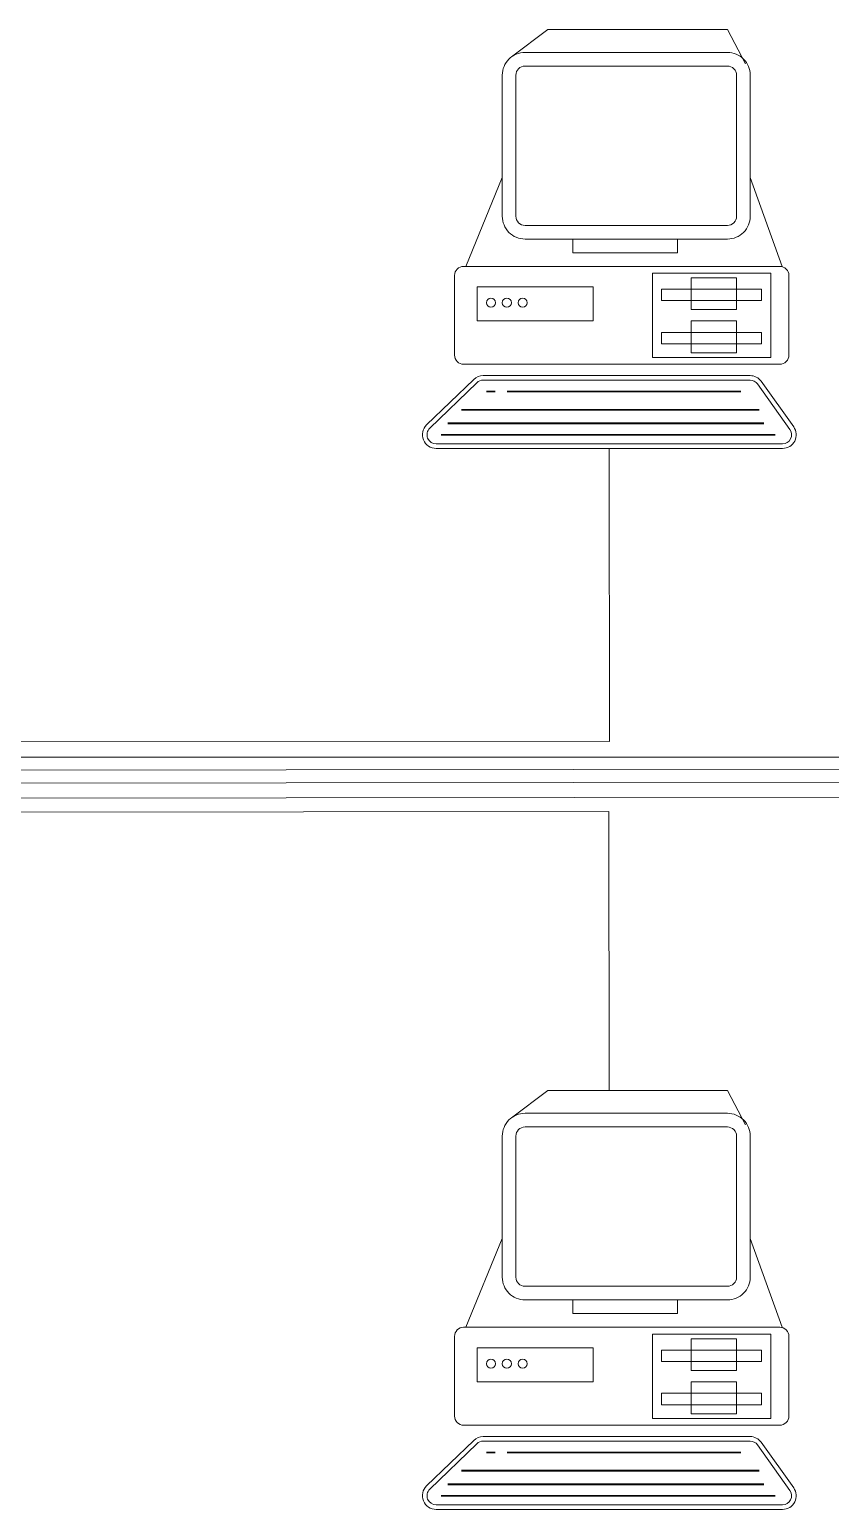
# Model space of a CAD drawing. Header units: millimetres. Extents: x 130143 to 328923, y 19139 to 134795.
# Drawn here: x 223536 to 226909, y 83274 to 89502 of the extents above; entities that cross this region are included whole.
import ezdxf

# ---------------------------------------------------------------- set-up
doc = ezdxf.new("R2010")
doc.units = ezdxf.units.MM
doc.header["$LTSCALE"] = 10
doc.layers.add('邦威智能化', color=7, linetype='Continuous', lineweight=18)

msp = doc.modelspace()

# ---------------------------------------------------------------- linework, layer by layer
at = {"layer": '邦威智能化', "color": 7}
for p, q in [((225565.35252, 89387.35591, 0), (225718.63427, 89502.31723, 0)), ((225718.63427, 89502.31723, 0), (226475.46295, 89502.31723, 0)), ((226475.46295, 89502.31723, 0), (226552.10382, 89358.61558, 0)), ((225373.75032, 88505.98581, 0), (225527.03208, 88879.61009, 0)), ((226571.26404, 88879.61009, 0), (226705.38558, 88505.98581, 0)), ((225208.34059, 87838.40936, 0), (225406.78572, 88030.01156, 0)), ((225221.64917, 87824.62547, 0), (225420.0943, 88016.22767, 0)), ((225446.71147, 88046.14054, 0), (226570.70388, 88046.14054, 0)), ((225446.71147, 88026.98032, 0), (226570.70388, 88026.98032, 0)), ((226601.8865, 88010.93319, 0), (226738.74521, 87819.33099, 0)), ((226617.47782, 88022.06984, 0), (226754.33653, 87830.46764, 0)), ((226707.56259, 87758.73725, 0), (225248.26634, 87758.73725, 0)), ((226707.56259, 87739.57703, 0), (225248.26634, 87739.57703, 0)), ((225977.91446, 87739.57703, 0), (225978.27455, 86507.96678, 0)), ((225978.27523, 86505.62562, 0), (220095.91077, 86503.90581, 0)), ((236737.55608, 86401.57658, 0), (219754.29969, 86381.49983, 0)), ((230467.01783, 86440.98322, 0), (219924.88424, 86440.98322, 0)), ((236735.97834, 86347.35396, 0), (219580.40647, 86326.07194, 0)), ((230464.98203, 86276.86317, 0), (219408.63293, 86263.14742, 0)), ((225975.95909, 86212.02308, 0), (219237.67446, 86203.66403, 0)), ((225975.95909, 86212.02308, 0), (225977.41649, 85037.20675, 0)), ((225565.35252, 84922.24602, 0), (225718.63427, 85037.20734, 0)), ((225718.63427, 85037.20734, 0), (226475.46295, 85037.20734, 0)), ((226475.46295, 85037.20734, 0), (226552.10382, 84893.50569, 0)), ((225373.75032, 84040.87593, 0), (225527.03208, 84414.50021, 0)), ((226571.26404, 84414.50021, 0), (226705.38558, 84040.87593, 0)), ((225446.71147, 83581.03066, 0), (226570.70388, 83581.03066, 0)), ((225208.34059, 83373.29947, 0), (225406.78572, 83564.90167, 0)), ((225221.64917, 83359.51558, 0), (225420.0943, 83551.11778, 0)), ((225446.71147, 83561.87044, 0), (226570.70388, 83561.87044, 0)), ((226601.8865, 83545.8233, 0), (226738.74521, 83354.22111, 0)), ((226617.47782, 83556.95995, 0), (226754.33653, 83365.35776, 0)), ((226707.56259, 83293.62737, 0), (225248.26634, 83293.62737, 0)), ((226707.56259, 83274.46715, 0), (225248.26634, 83274.46715, 0))]:
    msp.add_line(p, q, dxfattribs=at)
at = {"layer": '邦威智能化', "color": 7, "elevation": 0}
for points in [[(225622.83318, 89406.51613), (226475.46295, 89406.51613, -0.4142135624), (226571.26404, 89310.71503), (226571.26404, 88716.74823, -0.4142135624), (226475.46295, 88620.94713), (225622.83318, 88620.94713, -0.4142135624), (225527.03208, 88716.74823), (225527.03208, 89310.71503, -0.4142135624)], [(225622.83318, 89349.03547), (226475.46295, 89349.03547, -0.4142135624), (226513.78338, 89310.71503), (226513.78338, 88716.74823, -0.4142135624), (226475.46295, 88678.42779), (225622.83318, 88678.42779, -0.4142135624), (225584.51274, 88716.74823), (225584.51274, 89310.71503, -0.4142135624)], [(225364.17021, 88505.98581), (226695.80547, 88505.98581, -0.4142135624), (226734.12591, 88467.66537), (226734.12591, 88132.36153, -0.4142135624), (226695.80547, 88094.04109), (225364.17021, 88094.04109, -0.4142135624), (225325.84977, 88132.36153), (225325.84977, 88467.66537, -0.4142135624)], [(225622.83318, 84941.40624), (226475.46295, 84941.40624, -0.4142135624), (226571.26404, 84845.60515), (226571.26404, 84251.63834, -0.4142135624), (226475.46295, 84155.83724), (225622.83318, 84155.83724, -0.4142135624), (225527.03208, 84251.63834), (225527.03208, 84845.60515, -0.4142135624)], [(225622.83318, 84883.92559), (226475.46295, 84883.92559, -0.4142135624), (226513.78338, 84845.60515), (226513.78338, 84251.63834, -0.4142135624), (226475.46295, 84213.3179), (225622.83318, 84213.3179, -0.4142135624), (225584.51274, 84251.63834), (225584.51274, 84845.60515, -0.4142135624)], [(225364.17021, 84040.87593), (226695.80547, 84040.87593, -0.4142135624), (226734.12591, 84002.55549), (226734.12591, 83667.25165, -0.4142135624), (226695.80547, 83628.93121), (225364.17021, 83628.93121, -0.4142135624), (225325.84977, 83667.25165), (225325.84977, 84002.55549, -0.4142135624)]]:
    msp.add_lwpolyline(points, format="xyb", close=True, dxfattribs=at)
for points in [[(225824.01548, 88620.94713), (226264.70053, 88620.94713), (226264.70053, 88563.46647), (225824.01548, 88563.46647)], [(226159.31932, 88477.24548), (226657.48503, 88477.24548), (226657.48503, 88122.78142), (226159.31932, 88122.78142)], [(226322.18119, 88458.08526), (226513.78338, 88458.08526), (226513.78338, 88323.96373), (226322.18119, 88323.96373)], [(225421.65087, 88419.76482), (225910.23647, 88419.76482), (225910.23647, 88276.06318), (225421.65087, 88276.06318)], [(226197.63976, 88410.18471), (226619.16459, 88410.18471), (226619.16459, 88362.28417), (226197.63976, 88362.28417)], [(226322.18119, 88276.06318), (226513.78338, 88276.06318), (226513.78338, 88141.94164), (226322.18119, 88141.94164)], [(226197.63976, 88228.16263), (226619.16459, 88228.16263), (226619.16459, 88180.26208), (226197.63976, 88180.26208)], [(225824.01548, 84155.83724), (226264.70053, 84155.83724), (226264.70053, 84098.35658), (225824.01548, 84098.35658)], [(225421.65087, 83954.65494), (225910.23647, 83954.65494), (225910.23647, 83810.95329), (225421.65087, 83810.95329)], [(226159.31932, 84012.1356), (226657.48503, 84012.1356), (226657.48503, 83657.67154), (226159.31932, 83657.67154)], [(226322.18119, 83992.97538), (226513.78338, 83992.97538), (226513.78338, 83858.85384), (226322.18119, 83858.85384)], [(226197.63976, 83945.07483), (226619.16459, 83945.07483), (226619.16459, 83897.17428), (226197.63976, 83897.17428)], [(226322.18119, 83810.95329), (226513.78338, 83810.95329), (226513.78338, 83676.83176), (226322.18119, 83676.83176)], [(226197.63976, 83763.05274), (226619.16459, 83763.05274), (226619.16459, 83715.15219), (226197.63976, 83715.15219)]]:
    msp.add_lwpolyline(points, close=True, dxfattribs=at)
at = {"layer": '邦威智能化', "color": 7, "const_width": 7.66409, "elevation": 0}
for points in [[(225459.97131, 87979.07978), (225498.29175, 87979.07978)], [(225546.1923, 87979.07978), (226532.9436, 87979.07978)], [(225354.5901, 87902.4389), (226609.58448, 87902.4389)], [(225297.10945, 87844.95824), (226628.7447, 87844.95824)], [(225268.36912, 87797.05769), (226676.64525, 87797.05769)], [(225459.97131, 83513.96989), (225498.29175, 83513.96989)], [(225546.1923, 83513.96989), (226532.9436, 83513.96989)], [(225354.5901, 83437.32901), (226609.58448, 83437.32901)], [(225268.36912, 83331.9478), (226676.64525, 83331.9478)], [(225297.10945, 83379.84835), (226628.7447, 83379.84835)]]:
    msp.add_lwpolyline(points, dxfattribs=at)
at = {"layer": '邦威智能化', "color": 7}
for centre in [(225479.13153, 88352.70406, 0), (225546.1923, 88352.70406, 0), (225613.25307, 88352.70406, 0), (225479.13153, 83887.59417, 0), (225546.1923, 83887.59417, 0), (225613.25307, 83887.59417, 0)]:
    msp.add_circle(centre, 19.16022, dxfattribs=at)
for centre, radius, start, end in [((225446.71147, 87988.65989, 0), 57.48066, 90, 133.994913991), ((225446.71147, 87988.65989, 0), 38.32044, 90, 133.994913991), ((226570.70388, 87988.65989, 0), 57.48066, 35.537677804, 90), ((226570.70388, 87988.65989, 0), 38.32044, 35.537677804, 90), ((225248.26634, 87797.05769, 0), 57.48066, 133.994913991, 270), ((225248.26634, 87797.05769, 0), 38.32044, 133.994913991, 270), ((226707.56259, 87797.05769, 0), 57.48066, 270, 35.537677804), ((226707.56259, 87797.05769, 0), 38.32044, 270, 35.537677804), ((225446.71147, 83523.55, 0), 57.48066, 90, 133.994913991), ((226570.70388, 83523.55, 0), 57.48066, 35.537677804, 90), ((225446.71147, 83523.55, 0), 38.32044, 90, 133.994913991), ((226570.70388, 83523.55, 0), 38.32044, 35.537677804, 90), ((225248.26634, 83331.9478, 0), 57.48066, 133.994913991, 270), ((225248.26634, 83331.9478, 0), 38.32044, 133.994913991, 270), ((226707.56259, 83331.9478, 0), 57.48066, 270, 35.537677804), ((226707.56259, 83331.9478, 0), 38.32044, 270, 35.537677804)]:
    msp.add_arc(centre, radius, start, end, dxfattribs=at)

doc.saveas('drawing.dxf')
